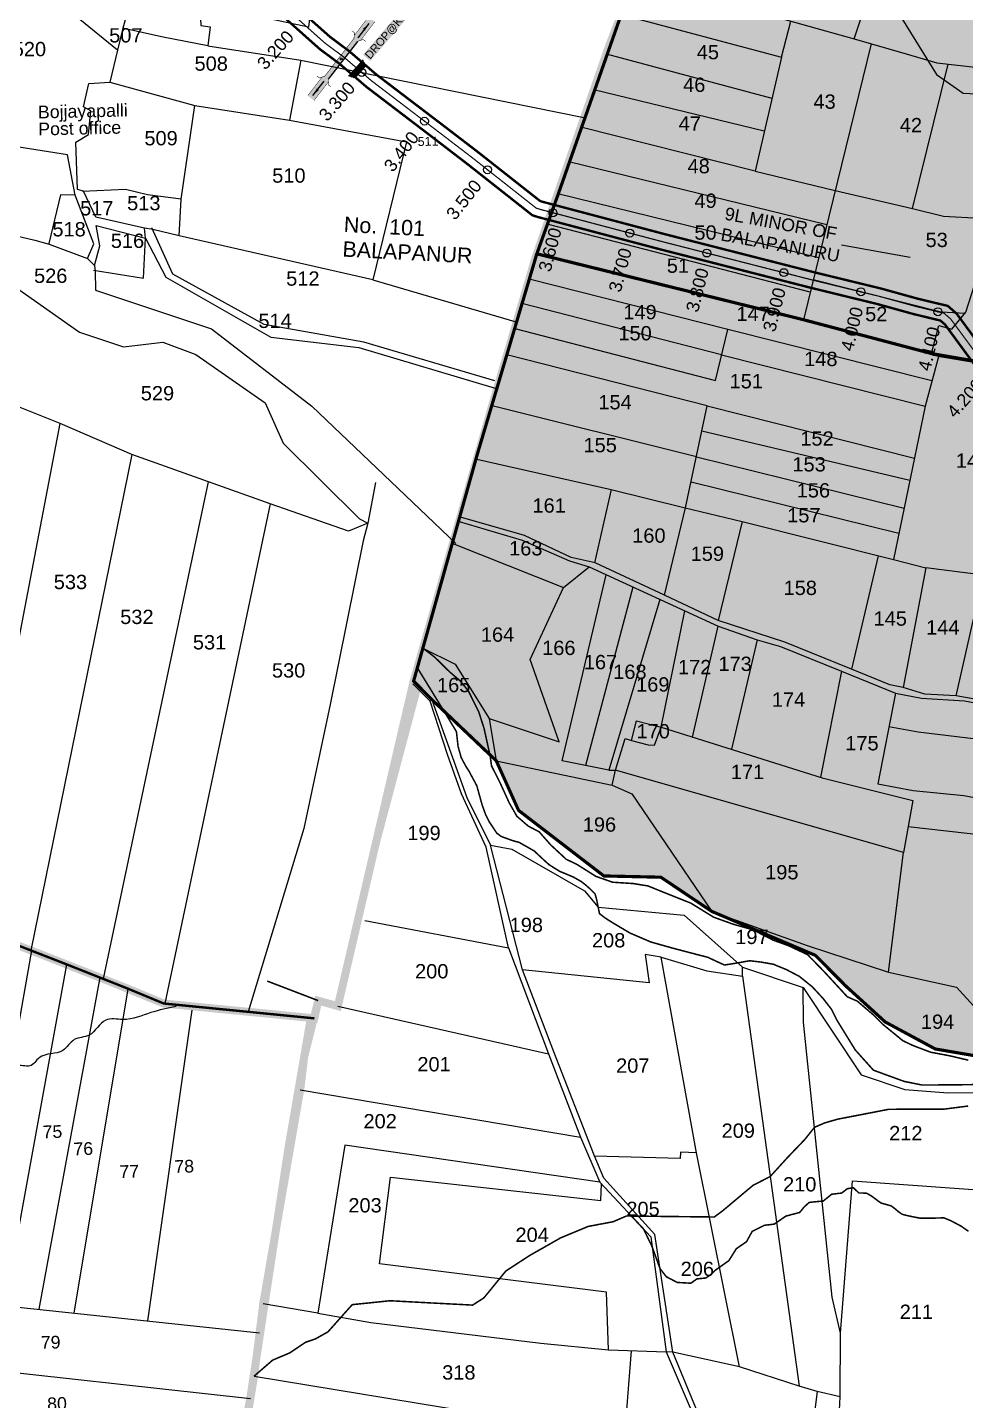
# Model space of a CAD drawing. Header units: inches. Extents: x 192867 to 224088, y 1602358 to 1617481.
# Drawn here: x 201025 to 202205, y 1608818 to 1610545 of the extents above; entities that cross this region are included whole.
import ezdxf
from ezdxf.enums import TextEntityAlignment as Align

# ---------------------------------------------------------------- set-up
doc = ezdxf.new("R2010")
doc.units = ezdxf.units.IN
doc.header["$LTSCALE"] = 15
doc.header["$MEASUREMENT"] = 0
doc.header["$PDMODE"] = 32
doc.header["$PDSIZE"] = 10
doc.linetypes.add('ACAD_ISO02W100', pattern=[15, 12, -3])
doc.linetypes.add('HIDDEN2', pattern=[0.1875, 0.125, -0.0625])
for name, color, linetype in [('CANAL1', 7, 'Continuous'), ('CS', 134, 'Continuous'), ('CSMark', 72, 'Continuous'), ('PAPER SIZE', 5, 'Continuous'), ('PLOTS', 7, 'Continuous'), ('PLOTS NO', 7, 'Continuous'), ('ROADS', 1, 'Continuous'), ('STREAMS', 4, 'Continuous'), ('STRUCTURE', 5, 'Continuous'), ('TEXT', 1, 'Continuous'), ('VILLAGE BOUNDRY', 5, 'Continuous'), ('WUA 8', 3, 'Continuous')]:
    doc.layers.add(name, color=color, linetype=linetype)
doc.styles.get("Standard").update_dxf_attribs({"font": 'arial.ttf'})
doc.dimstyles.get("Standard").update_dxf_attribs({"dimtxt": 0.18, "dimasz": 0.18, "dimexe": 0.18, "dimexo": 0.0625, "dimgap": 0.09, "dimtad": 0, "dimtih": 1, "dimtoh": 1, "dimdec": 4, "dimzin": 0, "dimdsep": 46, "dimtxsty": 'Standard', "dimcen": 0.09, "dimadec": 0, "dimazin": 0, "dimtfac": 1, "dimtdec": 4, "dimtofl": 0, "dimtmove": 0, "dimatfit": 3, "dimfxl": 1, "dimtolj": 1, "dimtzin": 0, "dimarcsym": 0})

# ---------------------------------------------------------------- blocks, each defined once
blk = doc.blocks.new('DROP')
h = blk.add_hatch()
h.set_pattern_fill('ANSI31', color=1, scale=10, angle=45)
h.set_pattern_definition([(90, (-324.4107, -25.7687), (-1.25, 0), [])])
h.paths.add_polyline_path([(-9.9, -4.3), (-13.8, 4.1), (13.8, 4.1), (10.2, -4.3)])
at = {"layer": 'STRUCTURE', "color": 5, "const_width": 0.49}
blk.add_lwpolyline([(-9.9, -4.3), (-13.8, 4.1), (13.8, 4.1), (10.2, -4.3), (-9.9, -4.3)], dxfattribs=at)
at = {"layer": 'STRUCTURE', "color": 5}
blk.add_circle((0, 0), 1.33, dxfattribs=at)
blk = doc.blocks.new('SLB')
at = {"layer": 'STRUCTURE'}
h = blk.add_hatch(dxfattribs=at)
h.set_pattern_fill('DOTS', color=6, scale=20, angle=320.3722, style=0)
h.set_pattern_definition([(320.372247934, (-159.4327, -72.9564), (1.2786241598, 0.5641323054), [0, -1.25])])
h.paths.add_polyline_path([(769699.5, 1706871.1), (769699.5, 1706861.1), (769729.1, 1706861.1), (769732.1, 1706863.1), (769792.1, 1706863.1), (769795.1, 1706861.1), (769824.7, 1706861.1), (769824.7, 1706871.1), (769795.1, 1706871.1), (769792.1, 1706869.1), (769732.1, 1706869.1), (769729.1, 1706871.1)])
at = {"layer": 'STRUCTURE', "color": 6, "linetype": 'ACAD_ISO02W100', "ltscale": 0.5, "const_width": 0.5}
for points in [[(769699.5, 1706871.1), (769729.1, 1706871.1)], [(769795.1, 1706871.1), (769824.7, 1706871.1)], [(769699.5, 1706861.1), (769729.1, 1706861.1)], [(769795.1, 1706861.1), (769824.7, 1706861.1)]]:
    blk.add_lwpolyline(points, dxfattribs=at)
at = {"layer": 'STRUCTURE', "color": 6, "const_width": 0.628}
for points in [[(769726.1, 1706877.1), (769726.1, 1706873.1), (769732.1, 1706869.1), (769792.1, 1706869.1), (769798.1, 1706873.1), (769798.1, 1706877.1)], [(769726.1, 1706855.1), (769726.1, 1706859.1), (769732.1, 1706863.1), (769792.1, 1706863.1), (769798.1, 1706859.1), (769798.1, 1706855.1)]]:
    blk.add_lwpolyline(points, dxfattribs=at)
at = {"layer": 'STRUCTURE', "color": 6}
blk.add_lwpolyline([(769732.1, 1706863.1), (769792.1, 1706863.1)], dxfattribs=at)
blk.add_lwpolyline([(769732.1, 1706863.1), (769792.1, 1706863.1)], dxfattribs=at)
at = {"layer": 'STRUCTURE', "color": 0}
blk.add_circle((769762.1, 1706866.1), 1.24, dxfattribs=at)
for points in [[(769703.8, 1706866), (769726.7, 1706866)], [(769818.6, 1706865.8), (769795.7, 1706865.8)]]:
    blk.add_leader(points, dimstyle='Standard', override={"dimasz": 10, "dimgap": 0.09, "dimtad": 0}, dxfattribs=at)

msp = doc.modelspace()

# ---------------------------------------------------------------- hatches: boundary and pattern name
at = {"layer": 'PLOTS NO', "true_color": 0x105689}
h = msp.add_hatch(color=146, dxfattribs=at)
h.dxf.hatch_style = 1
h.paths.add_polyline_path([(201899, 1610901), (202058, 1610868.4), (202147.5, 1610837.1), (202283.9, 1610786.2), (202362.7, 1610756), (202396.9, 1610742.8), (202471.1, 1610718.2), (202613.8, 1610663.3), (202673.7, 1610636.1), (202777.2, 1610596.2), (202876.2, 1610556.4), (203009.5, 1610494.5), (203030.9, 1610484.5), (203065.4, 1610468.5), (203086, 1610453.6), (203121.9, 1610429.2), (203180.1, 1610410.4), (203152.9, 1610355), (203111.6, 1610237.9), (203087.9, 1610169.2), (203067.6, 1610110.5), (203047.4, 1610051.8), (203006.6, 1609908.9), (202930.6, 1609578.2), (202916.3, 1609499.5), (202888, 1609518.9), (202868.7, 1609532.1), (202845.1, 1609538.1), (202824.1, 1609542.4), (202788, 1609551.8), (202767.2, 1609557.1), (202775, 1609605), (202713.2, 1609615.1), (202651.4, 1609625.1), (202670.8, 1609735.6), (202600.2, 1609748), (202529.6, 1609760.3), (202550.7, 1609897.2), (202584.8, 1609890.4), (202621.8, 1609883.1), (202694.1, 1609868.7), (202752.9, 1609857), (202813.9, 1609844.9), (202822.8, 1609900.3), (202835.6, 1609952.9), (202722.8, 1609984.3), (202688.8, 1609993.7), (202609.9, 1610015.7), (202486.2, 1610045), (202490.4, 1610061.7), (202447.6, 1610072.5), (202410.3, 1610081.8), (202372.7, 1610091.3), (202364.4, 1610092.9), (202333.5, 1610101), (202275.7, 1610115.5), (202171.5, 1610132.8), (202162.5, 1610135.1), (202001.3, 1610177.7), (201833.6, 1610219.2), (201666, 1610260.6), (201693.6, 1610337.7), (201772.1, 1610561.7), (201791.7, 1610608.2)])
at = {"layer": 'PLOTS NO', "true_color": 0xc7c8ca}
h = msp.add_hatch(color=9, dxfattribs=at)
h.dxf.hatch_style = 1
h.paths.add_polyline_path([(201666, 1610260.6), (202001.3, 1610177.7), (202162.5, 1610135.1), (202275.7, 1610115.5), (202333.5, 1610101), (202312.5, 1609972.3), (202308.2, 1609945.9), (202333.6, 1609940), (202344.3, 1609937.5), (202359.3, 1609935.5), (202380.8, 1609931.3), (202387.9, 1609928), (202412.2, 1609924.5), (202418, 1609923.6), (202447.6, 1610072.5), (202490.4, 1610061.7), (202486.2, 1610045), (202609.9, 1610015.7), (202835.6, 1609952.9), (202822.8, 1609900.3), (202813.9, 1609844.9), (202752.7, 1609857), (202693.5, 1609868.3), (202550.3, 1609895.1), (202529.9, 1609761), (202508, 1609650.5), (202467.8, 1609660.1), (202417.3, 1609672.3), (202376.7, 1609681.5), (202375.1, 1609671.1), (202376.4, 1609665.3), (202440.6, 1609637.5), (202566, 1609593.9), (202680.1, 1609570.2), (202771.2, 1609548.7), (202860.6, 1609527.6), (202872.5, 1609518.1), (202916.2, 1609490.6), (202910.1, 1609393.4), (202908.7, 1609328), (202904.5, 1609305.3), (202888.7, 1609234.8), (202888.5, 1609218.4), (202888.9, 1609144.9), (202889.2, 1609055.1), (202778.9, 1609046.3), (202694.6, 1609086.7), (202626.1, 1609110.1), (202545.3, 1609146), (202462.7, 1609190.8), (202367.7, 1609254), (202271.4, 1609252.7), (202223.8, 1609250.4), (202167.2, 1609260.1), (202104.2, 1609294.1), (202054, 1609339.9), (202016.4, 1609377.9), (201886.1, 1609433.2), (201822, 1609476.2), (201750.3, 1609477.8), (201643, 1609560.3), (201615, 1609622.6), (201534.1, 1609699.5), (201511, 1609723), (201590.6, 1610006.6)])

# ---------------------------------------------------------------- linework, layer by layer
at = {"layer": 'CANAL1', "color": 1, "linetype": 'HIDDEN2', "ltscale": 4, "const_width": 1.5}
msp.add_lwpolyline([(201347.8, 1610571.8), (201399.5, 1610525.7), (201423.5, 1610507.9), (201457.9, 1610478.4), (201542.9, 1610413.6), (201585.2, 1610381.2), (201665.2, 1610318.1), (201670.6, 1610316.4), (201824.2, 1610275.8), (202013.2, 1610227.5), (202096.5, 1610207.2), (202142, 1610194.6), (202165.6, 1610188.9), (202178.2, 1610185.9), (202186.7, 1610178.5), (202227.8, 1610122.6)], dxfattribs=at)
at = {"layer": 'CANAL1', "color": 200, "const_width": 3}
for points in [[(201354.4, 1610579.3), (201405.9, 1610533.5), (201429.8, 1610515.7), (201464.2, 1610486.1), (201548.9, 1610421.6), (201591.3, 1610389.1), (201670, 1610327.1), (201673.4, 1610326), (201826.7, 1610285.4), (202015.6, 1610237.2), (202099.1, 1610216.9), (202144.5, 1610204.3), (202168, 1610198.6), (202182.9, 1610195.1), (202194.1, 1610185.3), (202235.2, 1610129.4)], [(201341.2, 1610564.3), (201393.2, 1610518), (201417.3, 1610500.1), (201451.7, 1610470.6), (201536.8, 1610405.7), (201579, 1610373.3), (201660.4, 1610309.1), (201667.7, 1610306.8), (201821.7, 1610266.1), (202010.8, 1610217.8), (202094, 1610197.5), (202139.5, 1610184.9), (202163.3, 1610179.1), (202173.5, 1610176.7), (202179.4, 1610171.7), (202220.4, 1610115.8)]]:
    msp.add_lwpolyline(points, dxfattribs=at)
at = {"layer": 'CS'}
for p in [(201445.7, 1610488.9), (201524.7, 1610427.5), (201603.9, 1610366.4), (201686.3, 1610312.2), (201783, 1610286.7), (201879.8, 1610261.6), (201976.7, 1610236.9), (202073.7, 1610212.8), (202170.5, 1610187.7)]:
    msp.add_point(p, dxfattribs=at)
at = {"layer": 'PLOTS'}
for points in [[(201138.5, 1610516.7), (201091.1, 1610555.4), (201034.9, 1610622.2), (201036, 1610654.3), (201007.8, 1610658.3), (200911.1, 1610752.3), (200844.4, 1610855.1), (200773, 1610986.4), (200705.6, 1611119.9), (200641, 1611251.7)], [(201887.5, 1610898.5), (201513.4, 1610758), (201244.9, 1610651.3), (201164.7, 1610615.9), (201144.9, 1610542.9), (201138.5, 1610516.7), (201128.9, 1610476.6), (201235.8, 1610447.4), (201354.7, 1610428.6), (201502, 1610401.3), (201459.6, 1610228), (201638.2, 1610175.6)], [(202065.2, 1610531.2), (202130.4, 1610512.2), (202169.1, 1610500.9), (202221.2, 1610495), (202264.2, 1610485.1), (202320.2, 1610640), (202322.7, 1610648.8), (202362.7, 1610756)], [(201907.6, 1610575.3), (202065.2, 1610531.2), (202134.6, 1610739.7)], [(201164.7, 1610615.9), (201353.8, 1610577.9), (201381.6, 1610571.1), (201378.8, 1610545.8), (201241.9, 1610574.9), (201243.5, 1610547.9), (201255.1, 1610546.1), (201252.2, 1610522.4), (201195.8, 1610533.4), (201144.9, 1610544.5)], [(201772.1, 1610561.7), (201973.6, 1610508), (201985.7, 1610553.4)], [(201252.2, 1610522.4), (201369, 1610504.1), (201725.3, 1610432.1)], [(202086.5, 1610525), (202001.3, 1610177.7), (202171.5, 1610132.8), (202154.6, 1610068.7), (202114.6, 1609875.9), (202155.3, 1609865.4), (202126.9, 1609715.1), (202110, 1609718.3), (202062, 1609737.8), (201978, 1609771.8), (201894, 1609799.4), (201826.4, 1609831), (201739.2, 1609871.7), (201709.2, 1609878.3), (201650.4, 1609906.2), (201569.8, 1609929.2)], [(201369, 1610504.1), (201354.7, 1610428.6)], [(201973.6, 1610508), (201940.5, 1610364.8), (201721.4, 1610420)], [(201753.4, 1610512.1), (201961.7, 1610456.6)], [(202041.1, 1610340.1), (202138.5, 1610317.7), (202183.6, 1610499.3)], [(201952.1, 1610415), (201737.6, 1610466.8)], [(201706.4, 1610376.9), (202030.6, 1610297.3)], [(201940.5, 1610364.8), (202041.1, 1610340.1)], [(201218.6, 1610329.2), (201176.1, 1610334.9), (201148.7, 1610341.6), (201094.5, 1610339)], [(201692.4, 1610336.7), (202020.5, 1610256.1)], [(202162.5, 1610135.1), (202171.5, 1610170.2), (202188.1, 1610165.9), (202205.7, 1610187), (202242.4, 1610301.9), (202223.3, 1610305.2), (202177.4, 1610307.6), (202138.4, 1610317.3)], [(202009.8, 1610212.5), (201678.9, 1610297.9)], [(201666, 1610260.6), (202001.3, 1610177.7)], [(202163, 1610100.7), (201906.2, 1610165.3), (201656.3, 1610228.7)], [(202013.7, 1610228.3), (202174.6, 1610187.4), (202204.8, 1610185.8)], [(201898.4, 1610133.3), (201647.3, 1610197.9)], [(201638.2, 1610166.6), (201890.7, 1610101.3), (201906.2, 1610165.3)], [(201826.4, 1609831), (201853.2, 1609941.1), (201880.4, 1610069.4), (201628.4, 1610133.3)], [(201898.4, 1610133.3), (202154.6, 1610068.7)], [(202171.5, 1610132.8), (202275.7, 1610115.5), (202220.9, 1609857.1)], [(201866.8, 1610005.2), (201609.7, 1610069.3)], [(201880.4, 1610069.4), (202141, 1610003.3)], [(202135.2, 1609975.4), (201873.7, 1610037.6)], [(201590.6, 1610002.4), (201759.6, 1609963.9), (201851.1, 1609941.6), (201924.1, 1609923.8), (202114.6, 1609875.9)], [(201866.8, 1610005.2), (202128.1, 1609940.7)], [(201463, 1609972.7), (201453.2, 1609921.7), (201447.5, 1609899.3), (201406.2, 1609693.4), (201372.8, 1609537.3), (201302.9, 1609306.8)], [(201759.6, 1609963.9), (201738.6, 1609871.8)], [(202121.4, 1609908.5), (201860, 1609973.3)], [(201568.2, 1609923.8), (201647.4, 1609900.3), (201707.2, 1609874.1), (201731.9, 1609866.6), (201894.1, 1609792), (201943, 1609774.9), (201972.4, 1609766.6), (202049.4, 1609735.5), (202117.2, 1609707.6), (202149.7, 1609701.7), (202204, 1609698), (202296.8, 1609680.4), (202376.4, 1609665.3), (202440.6, 1609637.5), (202497.4, 1609615.9), (202529.4, 1609606.8), (202566, 1609593.9), (202591, 1609588.1), (202657.9, 1609575.5), (202702.3, 1609565), (202765.9, 1609550), (202796, 1609542.9), (202860.6, 1609527.6)], [(201924.1, 1609923.8), (201894, 1609799.4)], [(201560.3, 1609896.2), (201699.7, 1609840.6)], [(202095.2, 1609880.7), (202062, 1609737.8)], [(201522.7, 1609764.3), (201563.4, 1609744.1), (201606, 1609675.7), (201693.9, 1609646.7), (201657.7, 1609750.1), (201699.7, 1609840.6), (201731.9, 1609866.6)], [(202193.6, 1609704.4), (202227.7, 1609856.3), (202155.3, 1609865.4)], [(201756.7, 1609610.9), (201698, 1609622.6), (201753.1, 1609856.8)], [(201786.9, 1609841.3), (201727.4, 1609616.7)], [(201820.8, 1609825.7), (201756.7, 1609610.9), (201764.8, 1609610.8)], [(201606, 1609675.7), (201615, 1609622.6), (201760.9, 1609592.2), (201764.8, 1609610.8), (201777.1, 1609650.6), (201785.2, 1609648.1), (201791.5, 1609672.8), (201822.2, 1609665), (201852, 1609811.4)], [(201861.8, 1609652.6), (201894.1, 1609792)], [(201943, 1609774.9), (201910.7, 1609637.2)], [(201511, 1609723), (201534.1, 1609699.5), (201578, 1609576.3), (201607.7, 1609516.4), (201634.5, 1609511.6), (201725.9, 1609459.1), (201743, 1609438.5), (201851.5, 1609428.4), (201924.6, 1609363.2), (202001.1, 1609337.6), (202074.1, 1609227.4), (202129.1, 1609209), (202183.3, 1609204.7), (202269, 1609205.8), (202313.6, 1609213.1), (202349.1, 1609218.9), (202431.5, 1609169.1), (202520.8, 1609127.4), (202728.7, 1609021.6), (202703.8, 1608963.9), (202647.7, 1608899.8), (202637, 1608900.3), (202636.3, 1608886.2), (202641.8, 1608782.3)], [(202049.4, 1609735.5), (202022.8, 1609601.9)], [(201449.7, 1609421.6), (201630.5, 1609387.5), (201602.2, 1609514.2), (201571.4, 1609581), (201553.8, 1609630.5), (201531.6, 1609697.9), (201510.2, 1609719.6)], [(202117.2, 1609707.6), (202095.1, 1609593.8), (202139.6, 1609585.2), (202203.3, 1609579.1), (202354.9, 1609550.4)], [(202866.2, 1609533.9), (202824.1, 1609542.4), (202788, 1609551.8), (202767.2, 1609557.1), (202595.5, 1609594.7), (202572.7, 1609599.7), (202534.4, 1609610.9), (202514.4, 1609617.9), (202448.6, 1609640.3), (202375.1, 1609671.1), (202264, 1609691.8), (202193.6, 1609704.4), (202154.2, 1609706.5), (202126.9, 1609715.1)], [(201534.1, 1609699.5), (201615, 1609622.6)], [(201822.2, 1609665), (202024.9, 1609601.3), (202139.1, 1609572.8), (202127.1, 1609507.2), (201764.8, 1609610.8)], [(201785.2, 1609648.1), (201805.9, 1609642.7), (201814, 1609642.2), (201822.2, 1609665)], [(202368.7, 1609623.4), (202232.6, 1609648.2), (202145.6, 1609658.6), (202109, 1609665.6)], [(201760.9, 1609592.2), (201785.6, 1609581.1), (201886.1, 1609433.2), (201822, 1609476.2), (201750.3, 1609477.8), (201643, 1609560.3), (201615, 1609622.6)], [(202133.1, 1609540), (202348.3, 1609515.7)], [(201837.1, 1608878.5), (201814.4, 1609026.7), (201750.4, 1609097.7), (201738, 1609126.6), (201687.4, 1609256.4), (201647.8, 1609359.7), (201607.7, 1609516.4)], [(202108.2, 1609356.7), (202193.9, 1609337.8), (202271.4, 1609252.7), (202367.7, 1609254), (202374.6, 1609314.9), (202314.6, 1609321.8), (202348.3, 1609515.7)], [(201886.1, 1609433.2), (202005.9, 1609390.1), (202108.2, 1609356.7), (202127.1, 1609507.2)], [(201630.5, 1609387.5), (201680.6, 1609253.9), (201720.9, 1609149.2), (201745.4, 1609092.4), (201809.2, 1609023.9), (201828.6, 1608879), (201899.1, 1608714.7), (201948.5, 1608643.5), (202044.2, 1608468.5), (202097.9, 1608397.2), (202102.5, 1608391.9), (202130, 1608386.1), (202154.6, 1608362.9)], [(201866.9, 1609129.2), (201822.2, 1609375.5), (201802.3, 1609378.8), (201807.2, 1609343.1), (201647.8, 1609359.7)], [(201822.2, 1609375.5), (201879.7, 1609358.2), (201924.7, 1609351.7), (201924.6, 1609363.2)], [(201924.7, 1609351.7), (201996.2, 1608835.7)], [(202047.7, 1608822.5), (202047.8, 1608902.4), (202037.7, 1608948), (202007.1, 1609240.8), (202001.5, 1609293.7), (202001.1, 1609337.6)], [(201415.7, 1609314), (201680.6, 1609253.9)], [(201368.3, 1609208.7), (201720.9, 1609149.2)], [(201745.4, 1609092.4), (201424.4, 1609139), (201390.5, 1608927.5), (201321.7, 1608939.4)], [(201920.9, 1608860.2), (201866.9, 1609129.2), (201846.6, 1609130.2), (201846.2, 1609122.2), (201738.6, 1609125.1)], [(201756, 1608881.4), (201753.8, 1608953.9), (201468.1, 1608989.8), (201481.9, 1609098.7), (201746.4, 1609069.6), (201747.5, 1609090.2)], [(202047.8, 1608902.4), (202062.9, 1609094.3), (202255.6, 1609080.3), (202233.3, 1608881.9), (202215.9, 1608740), (202167.5, 1608763.2), (202112.7, 1608766.2), (202089.8, 1608779.5)], [(201390.5, 1608927.5), (201457.2, 1608916), (201671.2, 1608889.9), (201756, 1608881.4), (201828.6, 1608879)], [(201310.3, 1608848.4), (201751, 1608775.8), (201741.8, 1608711.9), (201771.7, 1608710.3), (201785, 1608880.4)], [(202155.8, 1608370.9), (202125.8, 1608395.7), (202103.6, 1608400.8), (202054.7, 1608466.5), (201975.6, 1608606.4), (201931.8, 1608683.9), (201903.9, 1608717.2), (201837.1, 1608878.5), (201828.6, 1608879)], [(202018.5, 1608829.1), (201996.2, 1608835.7), (201920.9, 1608860.2), (201837.1, 1608878.5)], [(202054.7, 1608466.5), (202067, 1608589.5), (202089.8, 1608779.5), (202046.3, 1608797.3), (202047.7, 1608822.5), (202018.5, 1608829.1), (201989.2, 1608598.4), (202067, 1608589.5)]]:
    msp.add_lwpolyline(points, dxfattribs=at)
at = {"layer": 'PLOTS', "color": 0}
for points in [[(200778.7, 1609475.5), (200855.5, 1609267.1), (200893.8, 1609100), (200923.4, 1608963.3), (200922.6, 1608944.9), (201317.2, 1608903.1)], [(201030.1, 1609383.9), (200952.2, 1608941.8)], [(200996.7, 1608937.1), (201074.6, 1609366.5)], [(201116.1, 1609350.1), (201039.7, 1608932.5)], [(201084.1, 1608927.8), (201151.8, 1609335.9)], [(201231.9, 1609309.1), (201176.4, 1608918)], [(200917.6, 1608863), (201305.6, 1608820.3)]]:
    msp.add_lwpolyline(points, dxfattribs=at)
at = {"layer": 'PLOTS NO'}
for points in [[(200367.2, 1610555.1), (200457.5, 1610544.7), (200586.4, 1610540.3), (200631.9, 1610536.6), (200653.6, 1610512.6), (200841.6, 1610332.5), (200848.1, 1610324.2), (200910.1, 1610307.1), (201034.3, 1610277.6), (201052.4, 1610272.6), (201100.9, 1610254.9), (201109.7, 1610246.1), (201110.5, 1610238.6), (201110.7, 1610214.7), (201256.7, 1610166.3), (201382.8, 1610068.7), (201564, 1609896.1)], [(201459.6, 1610228), (201216.2, 1610283.1), (201183, 1610291.1), (201172.5, 1610292.9), (201111.3, 1610306.6), (201095.9, 1610339.4), (201088.3, 1610341.5), (201086, 1610401.2), (201101.8, 1610410.9), (201105, 1610440.4), (201095.8, 1610445.7), (201102.4, 1610474.7), (201128.9, 1610476.6)], [(201216.2, 1610283.1), (201218.6, 1610329.2), (201235.8, 1610447.4)], [(201085.2, 1610334.3), (201075.5, 1610385.3), (201011.7, 1610395.2), (201012.6, 1610417.9), (200951, 1610443.4), (200940.7, 1610411.6), (200910.1, 1610307.1)], [(201100.9, 1610254.9), (201108.8, 1610273.1), (201085.2, 1610334.3), (201066.8, 1610334.8), (201052.2, 1610273.6)], [(201108.2, 1610240), (201171.2, 1610229.8), (201173.5, 1610280.3), (201172.5, 1610292.9)], [(201109.7, 1610246.1), (201116.3, 1610270.5), (201111.8, 1610296.1), (201173.5, 1610280.3), (201199.3, 1610231.1), (201331.5, 1610155.9), (201441.9, 1610142.9), (201613.4, 1610091.5)], [(201613, 1610100.7), (201448.4, 1610149.4), (201323.1, 1610171.6), (201208.1, 1610234.9), (201181.7, 1610293.1)], [(201011.6, 1610217.6), (201090.5, 1610162.2), (201146, 1610143.4), (201195.6, 1610149.3), (201237.2, 1610134), (201324.3, 1610073.1), (201347, 1610022.5), (201442.9, 1609927.2), (201453.2, 1609921.7), (201429.2, 1609911.6), (201330.5, 1609945.9), (201252.9, 1609973.5), (201156.6, 1610008.1), (201066.3, 1610047.1), (200984.2, 1610080)], [(200945.5, 1609416.9), (201066.3, 1610047.1)], [(201156.6, 1610008.1), (201029.5, 1609384.1)], [(201120.8, 1609348.2), (201252.9, 1609973.5)], [(201330.5, 1609945.9), (201198.1, 1609317.2)]]:
    msp.add_lwpolyline(points, dxfattribs=at)
at = {"layer": 'ROADS', "linetype": 'ACAD_ISO02W100'}
msp.add_lwpolyline([(201952.8, 1610884.1), (201951.6, 1610843.3), (201997.7, 1610763.7), (202101.5, 1610595.2), (202168.8, 1610486.2), (202202.1, 1610462.9), (202227.4, 1610461.6), (202320.4, 1610336.9), (202367.6, 1610244.2), (202418.5, 1610164.5), (202573.2, 1609987), (202615.3, 1609906.8), (202702.9, 1609796.7), (202766.5, 1609702.6), (202849.3, 1609607.4), (202862.3, 1609558.5), (202868.7, 1609532.1), (202901.5, 1609503.3), (202940.9, 1609477.2), (203058.8, 1609413.4)], dxfattribs=at)
at = {"layer": 'STREAMS', "const_width": 1.93}
for points in [[(202208.7, 1609246), (202185.4, 1609251.5), (202161.4, 1609256), (202139, 1609264.5), (202126.4, 1609270.5), (202100.9, 1609291.4), (202089.3, 1609303), (202069.1, 1609320.3), (202056.6, 1609325.7), (202027.8, 1609357), (202006.7, 1609378.7), (201982.2, 1609390.2), (201963.3, 1609397), (201937.8, 1609410.1), (201913.5, 1609416.9), (201888.4, 1609425.9), (201859.7, 1609443.6), (201835.8, 1609453.1), (201805.8, 1609465.2), (201787.6, 1609468.2), (201761.3, 1609469.9), (201740.2, 1609477.3), (201716.3, 1609492.4), (201702.9, 1609498.8), (201683.2, 1609517.1), (201668.9, 1609533.4), (201655.3, 1609540.4), (201640.8, 1609553), (201631.2, 1609569.9), (201619.2, 1609596.2), (201609, 1609616.2), (201607.4, 1609627.9), (201599.7, 1609663.1), (201593.1, 1609683.8), (201580, 1609710.4), (201569.5, 1609723.3), (201556.6, 1609734.3), (201537.3, 1609753.3), (201522.7, 1609764.3)], [(201515.7, 1609739.7), (201549.2, 1609685.2), (201564.8, 1609659.5), (201566.9, 1609640.8), (201570.9, 1609626.6), (201576.8, 1609615.6), (201580.5, 1609609.9), (201590.5, 1609591.3), (201593.3, 1609581.1), (201597.1, 1609567.4), (201601.3, 1609555.7), (201605.6, 1609546.8), (201615.6, 1609531.6), (201621.2, 1609527.5), (201626, 1609525.7), (201636, 1609522.1), (201643.6, 1609520.1), (201662.6, 1609509.3), (201674.6, 1609498.1), (201681.1, 1609492.2), (201686.7, 1609488.6), (201694.9, 1609483.5), (201699.4, 1609481.7), (201712.2, 1609476.3), (201721.9, 1609470.7), (201727.1, 1609466.7), (201733.3, 1609461.2), (201739.3, 1609455.1), (201741.4, 1609447.2), (201744.8, 1609430.4), (201751.6, 1609425.1), (201762, 1609418.5), (201783.3, 1609405.9), (201809.4, 1609394.7), (201837.1, 1609386.9), (201865.3, 1609379.5), (201881.2, 1609375.4), (201891.1, 1609370.7), (201902.1, 1609365.7), (201918.6, 1609368.4), (201933.7, 1609371.1), (201948.2, 1609369.4), (201963.5, 1609366.7), (201980.1, 1609359.9), (201996.4, 1609351.3), (202012.6, 1609338.2), (202026.1, 1609323.6), (202036.8, 1609309.8), (202043.2, 1609296.8), (202066.6, 1609258.8), (202089.4, 1609233.4), (202128, 1609219.3), (202150.8, 1609214.7), (202194.6, 1609215), (202223, 1609215.4)], [(201310.3, 1608848.4), (201333.7, 1608868.6), (201355, 1608877.6), (201375.2, 1608891.1), (201387.3, 1608895.2), (201403.3, 1608904.2), (201423.6, 1608927), (201433.8, 1608938.4), (201454.4, 1608940.5), (201481.4, 1608943.3), (201522.5, 1608941.1), (201541.2, 1608940.1), (201572.1, 1608938.5), (201585.2, 1608937.8), (201599.4, 1608946.9), (201627, 1608980.7), (201656.6, 1609000), (201695.9, 1609022.4), (201730.6, 1609036.8), (201761.9, 1609042.7), (201778.6, 1609049.9), (201850.9, 1609049.1), (201876, 1609048.8), (201889.3, 1609048.7), (201899.9, 1609056.6), (201926.5, 1609078.9), (201938, 1609088.5), (201959.6, 1609099.6), (201981.3, 1609123.5), (202002.9, 1609146), (202015.4, 1609161.6), (202028.3, 1609167.1), (202044.6, 1609171.8), (202072.7, 1609177.2), (202108.8, 1609184.2), (202152.6, 1609184.3), (202177.7, 1609184.3), (202193.8, 1609186.4), (202208.6, 1609188.3)], [(201785.1, 1609049.8), (201800.3, 1609033.5), (201810.8, 1609011.7), (201821, 1608983.6), (201828.9, 1608973.5), (201836.9, 1608969.3), (201842.7, 1608966.3), (201850.7, 1608965.9), (201855, 1608965.6), (201859.8, 1608965.4), (201867.4, 1608970.8), (201878.6, 1608971.9), (201885.1, 1608976.3), (201890.1, 1608981.4), (201907.5, 1608993.7), (201917, 1609008.8), (201929.8, 1609017.6), (201936.9, 1609030.6), (201952.1, 1609038.2), (201964.6, 1609039.7), (201979.3, 1609049.8), (201996.7, 1609054.4), (202002, 1609061), (202008.3, 1609066.8), (202011.9, 1609067.4), (202021.9, 1609068.4), (202026.1, 1609068.6), (202036.9, 1609077.3), (202049.5, 1609078.8), (202056.6, 1609084.3), (202064.2, 1609085.5), (202071.1, 1609078.8), (202076.4, 1609078.8), (202080.7, 1609078.6), (202086.8, 1609075.2), (202095.3, 1609068.8), (202098.9, 1609066.3), (202111.9, 1609062.6), (202116.2, 1609059.3), (202120.8, 1609055.4), (202125.6, 1609052.1), (202129.9, 1609050.9), (202137.8, 1609049.2), (202148.5, 1609047.1), (202167, 1609047.3), (202178.1, 1609047.6), (202187, 1609043.9), (202199.8, 1609037.1), (202209, 1609030.6)]]:
    msp.add_lwpolyline(points, dxfattribs=at)
at = {"layer": 'STREAMS'}
msp.add_spline([(201212.1, 1609313.7), (201180.5, 1609305.8), (201145.3, 1609297.1), (201123.6, 1609296.5), (201102.8, 1609277.4), (201084.1, 1609271.8), (201069.8, 1609258.3), (201040.1, 1609249), (201028.4, 1609238.8), (201011.1, 1609238.3), (201003.2, 1609230.9), (200995.1, 1609230.7), (200975.5, 1609234), (200953.6, 1609236.5), (200940.9, 1609232.8), (200924.3, 1609226.3), (200914.1, 1609226), (200907.4, 1609218.9), (200901.8, 1609189.6), (200890.3, 1609170.3), (200865.6, 1609144.5), (200845.7, 1609127.5), (200832.8, 1609122.1), (200808.4, 1609115.8), (200793.8, 1609115.4), (200780.1, 1609115), (200768.4, 1609110), (200761.6, 1609106.6), (200747.7, 1609112.1), (200733.6, 1609108.5)], degree=3, dxfattribs=at)
at = {"layer": 'VILLAGE BOUNDRY', "color": 5, "linetype": 'HIDDEN2', "ltscale": 14, "const_width": 10}
for points in [[(200834, 1609460.4), (201074.6, 1609366.5), (201151.8, 1609335.9), (201196.6, 1609317.3), (201386.2, 1609298.7), (201391, 1609320.9), (201415.7, 1609314), (201463.3, 1609518.5), (201609.7, 1610069.3), (201664.1, 1610255.3), (201756.7, 1610521.8), (201780.1, 1610582.2), (201802.7, 1610632.8), (201851.3, 1610759.9), (201889.9, 1610860.8), (201899, 1610901), (201902.5, 1610908.3)], [(201272.6, 1608618.9), (201310.3, 1608848.4), (201322.1, 1608941.6), (201365.2, 1609190.9), (201368.7, 1609211), (201373.4, 1609250.5), (201391, 1609320.9), (201415.7, 1609314), (201441.1, 1609423.2), (201511, 1609723), (201609.7, 1610069.3), (201664.1, 1610255.3), (201756.7, 1610521.8), (201780.1, 1610582.2), (201802.7, 1610632.8), (201851.3, 1610759.9), (201889.9, 1610860.8), (201899, 1610901), (201902.5, 1610908.3)]]:
    msp.add_lwpolyline(points, dxfattribs=at)
at = {"layer": 'VILLAGE BOUNDRY'}
for points, const_width in [([(200360.6, 1609588.8), (200399.3, 1609590.9), (200507.7, 1609560.2), (200603.5, 1609525), (200662.1, 1609501), (200771.9, 1609477.4), (200834, 1609460.4), (201074.6, 1609366.5), (201151.8, 1609335.9), (201196.6, 1609317.3), (201386.2, 1609298.6)], 3), ([(201391, 1609320.9), (201326.9, 1609345.5)], 1.93)]:
    msp.add_lwpolyline(points, dxfattribs=dict(at, const_width=const_width))
at = {"layer": 'VILLAGE BOUNDRY', "color": 5, "linetype": 'HIDDEN2', "ltscale": 14}
msp.add_lwpolyline([(200371.6, 1609590.1, 10, 10, 0), (200399.3, 1609590.9, 10, 10, 0), (200489, 1609565.5, 10, 10, 0), (200512.8, 1609558.3, 10, 10, 0), (200603.5, 1609525, 10, 10, 0), (200666.3, 1609500.1, 10, 10, 0), (200771.9, 1609477.4, 10, 10, 0), (200834, 1609460.4, 10, 10, 0), (201030.1, 1609383.9, 10, 10, 0), (201120.8, 1609348.2, 10, 10, 0), (201196.6, 1609317.3, 10, 10, 0), (201342.7, 1609303, 10, 10, 0), (201381.7, 1609299.1, 10, 10, 0), (201353.5, 1609135.6, 10, 10, 0), (201305.3, 1608819.5, 10, 10, 0), (201254.5, 1608552.3, 10, 10, 0)], format="xyseb", dxfattribs=at)
at = {"layer": 'WUA 8', "color": 15, "const_width": 4}
for points in [[(202275.7, 1610115.5), (202171.5, 1610132.8), (202162.5, 1610135.1), (202001.3, 1610177.7), (201833.6, 1610219.2), (201666, 1610260.6), (201693.6, 1610337.7), (201772.1, 1610561.7)], [(202223.8, 1609250.4), (202167.2, 1609260.1), (202104.2, 1609294.1), (202054, 1609339.9), (202016.4, 1609377.9), (201886.1, 1609433.2), (201822, 1609476.2), (201750.3, 1609477.8), (201643, 1609560.3), (201615, 1609622.6), (201534.1, 1609699.5), (201511, 1609723), (201590.6, 1610006.6), (201666, 1610260.6)], [(201666, 1610260.6), (202001.3, 1610177.7), (202162.5, 1610135.1), (202275.7, 1610115.5)]]:
    msp.add_lwpolyline(points, dxfattribs=at)
at = {"layer": 'WUA 8', "const_width": 3}
for points in [[(202275.7, 1610115.5), (202171.5, 1610132.8), (202162.5, 1610135.1), (202001.3, 1610177.7), (201833.6, 1610219.2), (201666, 1610260.6), (201693.6, 1610337.7), (201772.1, 1610561.7)], [(202223.8, 1609250.4), (202167.2, 1609260.1), (202104.2, 1609294.1), (202054, 1609339.9), (202016.4, 1609377.9), (201886.1, 1609433.2), (201822, 1609476.2), (201750.3, 1609477.8), (201643, 1609560.3), (201615, 1609622.6), (201534.1, 1609699.5), (201511, 1609723), (201590.6, 1610006.6), (201666, 1610260.6)], [(201666, 1610260.6), (202001.3, 1610177.7), (202162.5, 1610135.1), (202275.7, 1610115.5)]]:
    msp.add_lwpolyline(points, dxfattribs=at)

# ---------------------------------------------------------------- block references
at = {"rotation": 48.25728754501572}
msp.add_blockref('DROP', (201441, 1610492, 100), dxfattribs=at)
at = {"layer": 'STRUCTURE', "color": 0, "rotation": 52.2900282409781}
msp.add_blockref('SLB', (1080914.6, -42495.7, 100), dxfattribs=at)

# ---------------------------------------------------------------- texts
at = {"layer": 'CSMark', "color": 1}
for s, rotation, p in [('3.200', 48.3118, (201355.7, 1610538)), ('3.300', 49.3338, (201432.7, 1610473.7)), ('3.400', 52.689, (201512.5, 1610411.6)), ('3.500', 51.7644, (201591.5, 1610350.7)), ('3.600', 75.1996, (201689.7, 1610292.9)), ('3.700', 75.1996, (201777.9, 1610267.3)), ('3.800', 75.6837, (201874.8, 1610242.2)), ('3.900', 75.6837, (201971.7, 1610217.5)), ('4.000', 76.2768, (202069, 1610193.3)), ('4.100', 76.658, (202165.9, 1610168.3)), ('4.200', 48.5349, (202223.2, 1610100))]:
    msp.add_text(s, height=16, rotation=rotation, dxfattribs=at).set_placement(p, align=Align.MIDDLE_RIGHT)
at = {"layer": 'PLOTS NO'}
for s, p in [('507', (201128, 1610526.5)), ('520', (201006.7, 1610509.2)), ('45', (201867.2, 1610505.4)), ('508', (201235.4, 1610491)), ('46', (201850, 1610464.3)), ('43', (202014, 1610443.1)), ('47', (201844.4, 1610415.6)), ('42', (202122.6, 1610413.5)), ('509', (201172.3, 1610397.1)), ('48', (201855.6, 1610361.9)), ('510', (201333.1, 1610350.1)), ('517', (201091.5, 1610308.9)), ('513', (201150.6, 1610315.4)), ('49', (201864.3, 1610318.4)), ('518', (201056.6, 1610282.5)), ('50', (201864.2, 1610278.4)), ('516', (201130.1, 1610268)), ('53', (202155, 1610269.1)), ('526', (201033.5, 1610224)), ('51', (201829.5, 1610236.7)), ('512', (201350.7, 1610220.5)), ('149', (201774.8, 1610178.2)), ('147', (201917.1, 1610176.1)), ('52', (202079, 1610175.8)), ('514', (201315.8, 1610167.3)), ('150', (201768.6, 1610151.7)), ('148', (202002.3, 1610119.3)), ('151', (201908.5, 1610091.3)), ('529', (201167.8, 1610076.2)), ('154', (201743.4, 1610064.9)), ('152', (201997.5, 1610019.2)), ('155', (201724.7, 1610010.9)), ('153', (201987.5, 1609986.7)), ('146', (202193, 1609991.4)), ('156', (201992.9, 1609954)), ('161', (201660.5, 1609934.9)), ('157', (201980.9, 1609922.7)), ('160', (201786, 1609897.1)), ('163', (201631.1, 1609881.1)), ('159', (201859.5, 1609874.2)), ('533', (201058.3, 1609838.7)), ('158', (201976.4, 1609831.3)), ('532', (201141.9, 1609794.8)), ('145', (202089.6, 1609792.7)), ('164', (201595.6, 1609772.5)), ('144', (202155.7, 1609781.6)), ('531', (201233.3, 1609762.8)), ('166', (201672.7, 1609755.8)), ('167', (201725.1, 1609737.9)), ('530', (201332.8, 1609727.4)), ('168', (201762.1, 1609725.7)), ('172', (201843.6, 1609731.6)), ('173', (201894.4, 1609735.7)), ('165', (201540.4, 1609709)), ('169', (201790.9, 1609709.8)), ('174', (201961.6, 1609690.7)), ('170', (201791.4, 1609650.9)), ('175', (202054, 1609635.8)), ('171', (201910, 1609599.7)), ('196', (201723.8, 1609533.5)), ('199', (201503.1, 1609522.9)), ('195', (201953.2, 1609473.5)), ('198', (201631.8, 1609407.2)), ('197', (201915.6, 1609392.1)), ('208', (201735.4, 1609387.9)), ('200', (201512.8, 1609348.9)), ('194', (202149.2, 1609285.4)), ('201', (201515.7, 1609231.9)), ('207', (201765.7, 1609230.2)), ('202', (201447.9, 1609160.2)), ('209', (201898.4, 1609148.3)), ('212', (202109.2, 1609145.2)), ('210', (201975.7, 1609080.8)), ('203', (201428.9, 1609054.4)), ('205', (201778.6, 1609049.9)), ('204', (201639.1, 1609017.3)), ('206', (201846.9, 1608974.4)), ('211', (202122.5, 1608920.4)), ('318', (201546.9, 1608844.1))]:
    msp.add_text(s, height=18, dxfattribs=at).set_placement(p)
for s, height, rotation, p in [('Bojjayapalli', 16, 1.2942, (201038.5, 1610430.9)), ('Post office', 16, 1.2942, (201038.9, 1610409.5)), ('511', 11.21, 1.2942, (201516.2, 1610396.2)), ('75', 15.98, 1.6121, (201044.4, 1609147.7)), ('76', 15.98, 1.6121, (201083.2, 1609126.3)), ('78', 15.98, 1.6121, (201210.2, 1609104.1)), ('77', 15.98, 1.6121, (201141.1, 1609097.7)), ('79', 15.98, 1.6121, (201042.2, 1608882.7)), ('80', 15.98, 1.6121, (201050.2, 1608805.5))]:
    msp.add_text(s, height=height, rotation=rotation, dxfattribs=at).set_placement(p)
at = {"layer": 'STRUCTURE', "color": 5, "attachment_point": 1, "bg_fill": 1, "box_fill_scale": 1.1, "bg_fill_color": 7, "bg_fill_true_color": 16777215, "bg_fill_transparency": 0}
for s, insert, char_height, width, rotation in [('DROP@KM3.290', (201448.7, 1610511.2), 10, 113.383, 49.3338), ('{\\C1;9L MINOR OF BALAPANURU}', (201904.2, 1610319.5), 16, 237.917, 349.548), ('{\\C1;9L MINOR OF BALAPANURU}', (201904.2, 1610319.5), 16, 237.917, 349.548)]:
    msp.add_mtext(s, dxfattribs=dict(at, insert=insert, char_height=char_height, width=width, rotation=rotation))
at = {"layer": 'TEXT'}
for s, p in [('No.  101', (201422.8, 1610288.2)), ('BALAPANUR', (201421.1, 1610257.2))]:
    msp.add_text(s, height=19.34, rotation=356.9552, dxfattribs=at).set_placement(p)

# ---------------------------------------------------------------- leaders
at = {"layer": 'PAPER SIZE', "color": 1}
msp.add_leader([(202135.6, 1610255.9), (202049.4, 1610271.4)], dimstyle='Standard', override={"dimasz": 40, "dimgap": 0.09, "dimtad": 0, "dimtfill": 2, "dimtfillclr": 5}, dxfattribs=at)
msp.add_leader([(202135.6, 1610255.9), (202049.4, 1610271.4)], dimstyle='Standard', override={"dimasz": 40, "dimgap": 0.09, "dimtad": 0, "dimtfill": 2, "dimtfillclr": 5}, dxfattribs=at)

doc.saveas('drawing.dxf')
